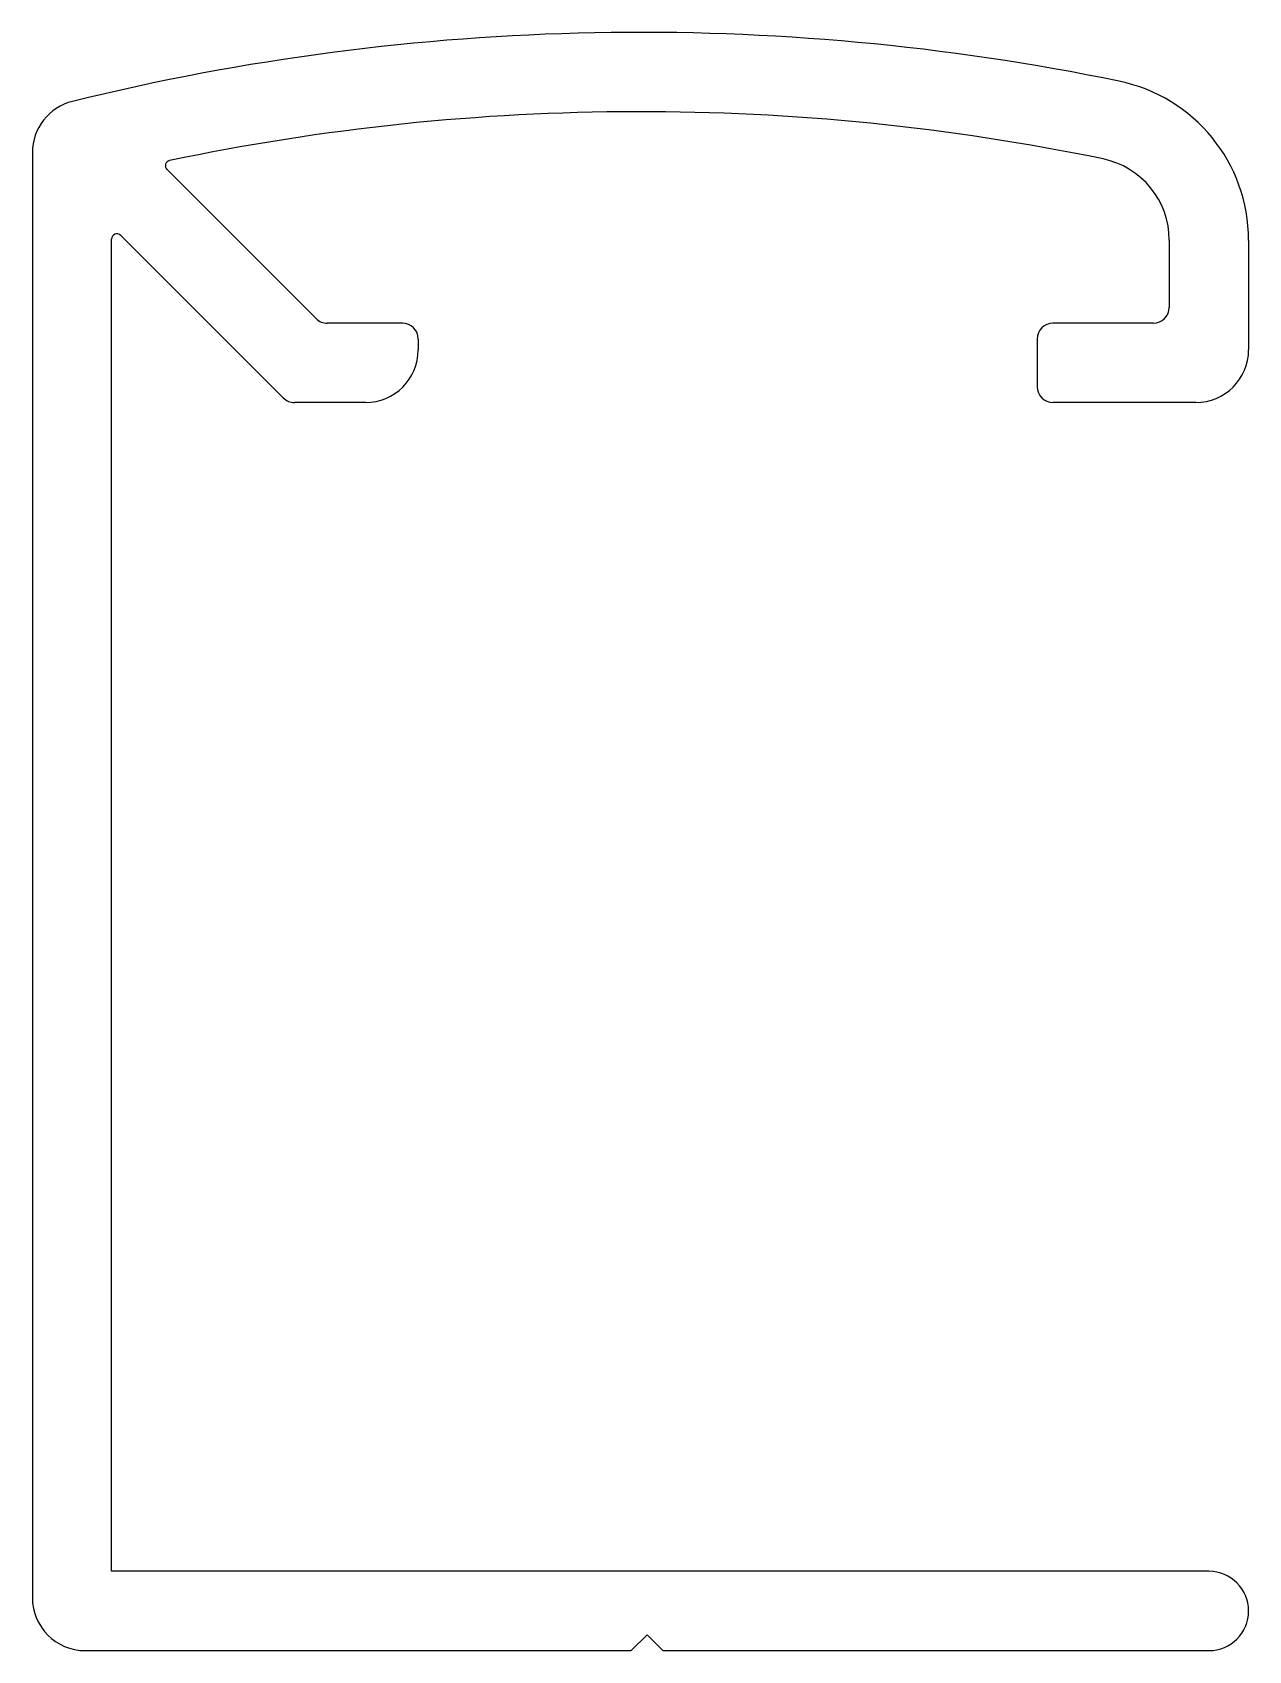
# Model space of a CAD drawing. Extents: x 2127 to 2150, y 1275.7 to 1306.3.
import ezdxf

# ---------------------------------------------------------------- set-up
doc = ezdxf.new("R2010")
doc.units = 0
doc.layers.get('0').update_dxf_attribs({"linetype": 'CONTINUOUS'})

msp = doc.modelspace()

# ---------------------------------------------------------------- linework, layer by layer
at = {"color": 0, "linetype": 'CONTINUOUS'}
for p, q in [((2127.02, 1304.006), (2127.02, 1276.682)), ((2129.567, 1303.689), (2132.386, 1300.87)), ((2128.52, 1277.182), (2128.52, 1302.373)), ((2128.691, 1302.443), (2131.764, 1299.37)), ((2148.52, 1302.352), (2148.52, 1301.082)), ((2150.02, 1302.352), (2150.02, 1300.282)), ((2134.018, 1300.782), (2132.598, 1300.782)), ((2148.22, 1300.782), (2146.32, 1300.782)), ((2134.318, 1300.482), (2134.318, 1300.282)), ((2146.02, 1300.482), (2146.02, 1299.582)), ((2133.318, 1299.282), (2131.977, 1299.282)), ((2149.02, 1299.282), (2146.32, 1299.282)), ((2149.27, 1277.182), (2128.52, 1277.182)), ((2138.345, 1275.682), (2138.645, 1275.982)), ((2138.645, 1275.982), (2138.945, 1275.682)), ((2128.02, 1275.682), (2138.345, 1275.682)), ((2138.945, 1275.682), (2149.27, 1275.682))]:
    msp.add_line(p, q, dxfattribs=at)
for centre, radius, start, end in [((2138.52, 1261.449), 44.833, 78.355, 103.8596), ((2146.95, 1302.352), 3.07, 0, 78.355), ((2128.02, 1304.006), 1, 103.8596, 180), ((2138.52, 1261.449), 43.333, 78.355, 101.8568), ((2146.95, 1302.352), 1.57, 0, 78.355), ((2129.637, 1303.76), 0.1, 101.8568, 225), ((2128.62, 1302.373), 0.1, 45, 180), ((2132.598, 1301.082), 0.3, 225, 270), ((2148.22, 1301.082), 0.3, 270, 0), ((2134.018, 1300.482), 0.3, 0, 90), ((2146.32, 1300.482), 0.3, 90, 180), ((2133.318, 1300.282), 1, 270, 0), ((2149.02, 1300.282), 1, 270, 0), ((2146.32, 1299.582), 0.3, 180, 270), ((2131.977, 1299.582), 0.3, 225, 270), ((2149.27, 1276.432), 0.75, 270, 90), ((2128.02, 1276.682), 1, 180, 270)]:
    msp.add_arc(centre, radius, start, end, dxfattribs=at)

doc.saveas('drawing.dxf')
